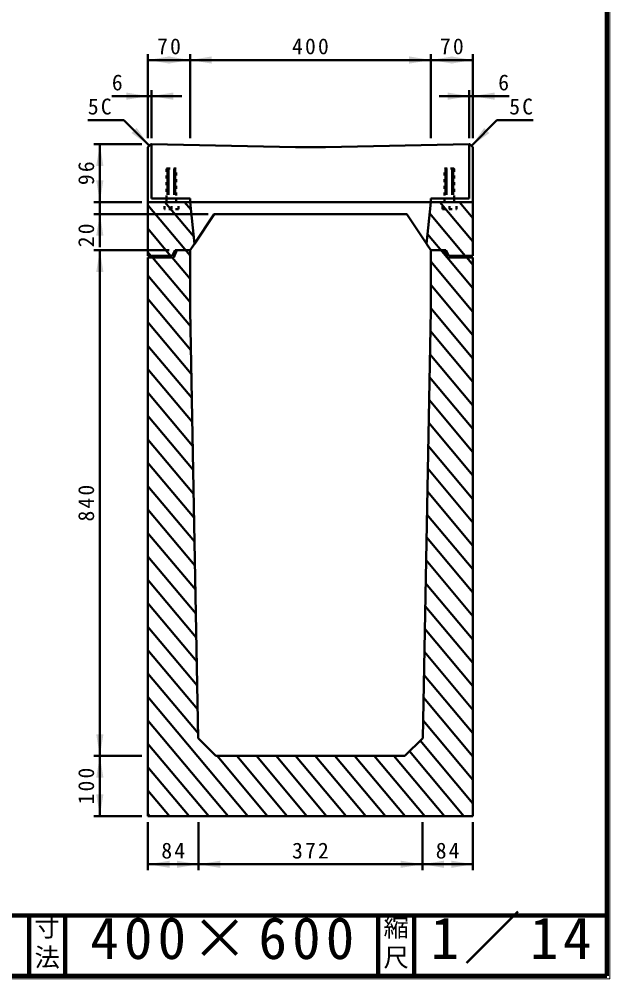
# Model space of a CAD drawing. Units: millimetres, scale not verified. Extents: x 100 to 4105, y 100 to 2870.
# Drawn here: x 3124 to 4105, y 100 to 1694 of the extents above; entities that cross this region are included whole.
import ezdxf
from ezdxf.enums import TextEntityAlignment as Align

# ---------------------------------------------------------------- set-up
doc = ezdxf.new("R2010")
doc.units = ezdxf.units.MM
doc.header["$LTSCALE"] = 5
doc.linetypes.add('USER2', pattern=[2.2, 1, -1.2])
doc.layers.add('V-nasSTD', color=7, linetype='Continuous', lineweight=35)
doc.styles.add('ＭＳ ゴシック', font='')
doc.styles.get('ＭＳ ゴシック').set_extended_font_data('MS Gothic')

msp = doc.modelspace()

# ---------------------------------------------------------------- hatches: boundary and pattern name
at = {"layer": 'V-nasSTD'}
for points in [[(3373.529, 1620.244), (3337.529, 1626.244), (3373.529, 1632.244)], [(3371.529, 1632.244), (3407.529, 1626.244), (3371.529, 1620.244)], [(3443.529, 1620.244), (3407.529, 1626.244), (3443.529, 1632.244)], [(3771.529, 1632.244), (3807.529, 1626.244), (3771.529, 1620.244)], [(3843.529, 1620.244), (3807.529, 1626.244), (3843.529, 1632.244)], [(3841.529, 1632.244), (3877.529, 1626.244), (3841.529, 1620.244)], [(3301.529, 1560.244), (3337.529, 1566.244), (3301.529, 1572.244)], [(3379.529, 1560.244), (3343.529, 1566.244), (3379.529, 1572.244)], [(3835.529, 1572.244), (3871.529, 1566.244), (3835.529, 1560.244)], [(3913.529, 1560.244), (3877.529, 1566.244), (3913.529, 1572.244)], [(3318.816, 1513.443), (3340.029, 1483.744), (3310.331, 1504.958)], [(3896.242, 1513.443), (3875.029, 1483.744), (3904.728, 1504.958)], [(3251.529, 1450.244), (3257.529, 1486.244), (3263.529, 1450.244)], [(3263.529, 1426.244), (3257.529, 1390.244), (3251.529, 1426.244)], [(3251.529, 1334.244), (3257.529, 1370.244), (3263.529, 1334.244)], [(3263.529, 1274.244), (3257.529, 1310.244), (3251.529, 1274.244)], [(3251.529, 506.244), (3257.529, 470.244), (3263.529, 506.244)], [(3263.529, 434.244), (3257.529, 470.244), (3251.529, 434.244)], [(3251.529, 406.244), (3257.529, 370.244), (3263.529, 406.244)], [(3373.529, 296.244), (3337.529, 290.244), (3373.529, 284.244)], [(3385.529, 284.244), (3421.529, 290.244), (3385.529, 296.244)], [(3457.529, 296.244), (3421.529, 290.244), (3457.529, 284.244)], [(3757.529, 284.244), (3793.529, 290.244), (3757.529, 296.244)], [(3829.529, 296.244), (3793.529, 290.244), (3829.529, 284.244)], [(3841.529, 284.244), (3877.529, 290.244), (3841.529, 296.244)]]:
    msp.add_hatch(color=256, dxfattribs=at).paths.add_polyline_path(points)

# ---------------------------------------------------------------- linework, layer by layer
at = {"layer": 'V-nasSTD', "lineweight": 100}
for p, q in [((4100, 105), (4100, 2865)), ((105, 205), (4100, 205)), ((3140, 205), (3140, 105)), ((3200, 205), (3200, 105)), ((3720, 205), (3720, 105)), ((3780, 205), (3780, 105)), ((105, 105), (4100, 105))]:
    msp.add_line(p, q, dxfattribs=at)
at = {"layer": 'V-nasSTD', "lineweight": 50}
for p, q in [((3337.529, 1496.244), (3337.529, 1636.244)), ((3407.529, 1626.244), (3337.529, 1626.244)), ((3407.529, 1496.244), (3407.529, 1636.244)), ((3807.529, 1626.244), (3407.529, 1626.244)), ((3807.529, 1496.244), (3807.529, 1636.244)), ((3877.529, 1626.244), (3807.529, 1626.244)), ((3877.529, 1496.244), (3877.529, 1636.244)), ((3277.529, 1566.244), (3337.529, 1566.244)), ((3337.529, 1566.244), (3343.529, 1566.244)), ((3343.529, 1496.244), (3343.529, 1576.244)), ((3393.529, 1566.244), (3343.529, 1566.244)), ((3821.529, 1566.244), (3871.529, 1566.244)), ((3871.529, 1496.244), (3871.529, 1576.244)), ((3871.529, 1566.244), (3877.529, 1566.244)), ((3937.529, 1566.244), (3877.529, 1566.244)), ((3297.603, 1526.171), (3237.603, 1526.171)), ((3297.603, 1526.171), (3340.029, 1483.744)), ((3917.456, 1526.171), (3875.029, 1483.744)), ((3917.456, 1526.171), (3977.456, 1526.171)), ((3327.529, 1486.244), (3247.529, 1486.244)), ((3257.529, 1390.244), (3257.529, 1486.244)), ((3342.529, 1486.244), (3337.529, 1481.244)), ((3342.529, 1486.244), (3343.529, 1486.244)), ((3343.529, 1486.244), (3343.529, 1396.244)), ((3582.529, 1481.244), (3343.529, 1486.244)), ((3632.529, 1481.244), (3871.529, 1486.244)), ((3871.529, 1486.244), (3871.529, 1396.244)), ((3872.529, 1486.244), (3871.529, 1486.244)), ((3872.529, 1486.244), (3877.529, 1481.244)), ((3337.529, 1481.244), (3337.529, 1390.244)), ((3582.529, 1481.244), (3632.529, 1481.244)), ((3877.529, 1390.244), (3877.529, 1481.244)), ((3327.529, 1390.244), (3247.529, 1390.244)), ((3257.529, 1370.244), (3257.529, 1390.244)), ((3337.529, 1390.244), (3407.529, 1390.244)), ((3407.529, 1390.244), (3337.529, 1390.244)), ((3337.529, 1390.244), (3337.529, 1301.244)), ((3407.529, 1390.244), (3337.529, 1390.244)), ((3337.529, 1390.244), (3337.529, 1370.244)), ((3343.529, 1396.244), (3407.529, 1396.244)), ((3343.529, 1396.244), (3407.529, 1396.244)), ((3413.408, 1333.478), (3365.775, 1390.244)), ((3408.813, 1377.846), (3398.41, 1390.244)), ((3407.529, 1396.244), (3407.529, 1390.244)), ((3807.529, 1390.244), (3407.529, 1390.244)), ((3414.7, 1321), (3407.529, 1390.244)), ((3807.529, 1390.244), (3800.359, 1321)), ((3871.529, 1396.244), (3807.529, 1396.244)), ((3807.529, 1396.244), (3807.529, 1390.244)), ((3877.529, 1390.244), (3807.529, 1390.244)), ((3877.529, 1390.244), (3807.529, 1390.244)), ((3877.529, 1390.244), (3807.529, 1390.244)), ((3877.529, 1390.244), (3807.529, 1390.244)), ((3877.529, 1390.244), (3807.529, 1390.244)), ((3877.529, 1324.862), (3822.667, 1390.244)), ((3877.529, 1363.756), (3855.302, 1390.244)), ((3877.529, 1301.244), (3877.529, 1390.244)), ((3877.529, 1310.244), (3877.529, 1390.244)), ((3877.529, 1310.244), (3877.529, 1390.244)), ((3877.529, 1310.244), (3877.529, 1390.244)), ((3407.682, 1301.408), (3337.529, 1385.013)), ((3864.712, 1301.244), (3805.607, 1371.683)), ((3437.529, 1370.244), (3247.529, 1370.244)), ((3257.529, 1315.244), (3257.529, 1370.244)), ((3337.529, 1370.244), (3337.529, 1301.244)), ((3337.529, 1370.244), (3337.529, 1301.244)), ((3337.529, 1370.244), (3337.529, 1301.244)), ((3447.529, 1370.244), (3407.529, 1310.244)), ((3447.529, 1370.244), (3414.7, 1321)), ((3447.529, 1370.244), (3767.529, 1370.244)), ((3767.529, 1370.244), (3807.529, 1310.244)), ((3375.184, 1301.244), (3337.529, 1346.12)), ((3834.465, 1298.398), (3802.022, 1337.062)), ((3372.529, 1310.244), (3247.529, 1310.244)), ((3257.529, 470.244), (3257.529, 1310.244)), ((3342.549, 1301.244), (3337.529, 1307.227)), ((3377.529, 1301.244), (3382.529, 1310.244)), ((3377.529, 1301.244), (3382.529, 1310.244)), ((3377.529, 1301.244), (3382.529, 1310.244)), ((3377.529, 1301.244), (3382.529, 1310.244)), ((3377.529, 1301.244), (3382.529, 1310.244)), ((3385.529, 1310.244), (3380.529, 1298.244)), ((3385.529, 1310.244), (3380.529, 1298.244)), ((3385.529, 1310.244), (3380.529, 1298.244)), ((3385.529, 1310.244), (3380.529, 1298.244)), ((3385.529, 1310.244), (3380.529, 1298.244)), ((3382.529, 1310.244), (3407.529, 1310.244)), ((3382.529, 1310.244), (3385.529, 1310.244)), ((3382.529, 1310.244), (3385.529, 1310.244)), ((3382.529, 1310.244), (3385.529, 1310.244)), ((3382.529, 1310.244), (3385.529, 1310.244)), ((3407.529, 1310.244), (3385.529, 1310.244)), ((3407.529, 1310.244), (3414.7, 1321)), ((3407.529, 1310.244), (3414.7, 1321)), ((3407.529, 1310.244), (3414.7, 1321)), ((3407.529, 1310.244), (3414.7, 1321)), ((3407.529, 1210.244), (3407.529, 1310.244)), ((3800.359, 1321), (3807.529, 1310.244)), ((3832.529, 1310.244), (3807.529, 1310.244)), ((3807.529, 1310.244), (3829.529, 1310.244)), ((3807.529, 1210.244), (3807.529, 1310.244)), ((3829.529, 1310.244), (3834.529, 1298.244)), ((3834.529, 1298.244), (3829.529, 1310.244)), ((3829.529, 1310.244), (3832.529, 1310.244)), ((3834.529, 1298.244), (3829.529, 1310.244)), ((3829.529, 1310.244), (3832.529, 1310.244)), ((3834.529, 1298.244), (3829.529, 1310.244)), ((3829.529, 1310.244), (3832.529, 1310.244)), ((3834.529, 1298.244), (3829.529, 1310.244)), ((3829.529, 1310.244), (3832.529, 1310.244)), ((3837.529, 1301.244), (3832.529, 1310.244)), ((3832.529, 1310.244), (3837.529, 1301.244)), ((3832.529, 1310.244), (3837.529, 1301.244)), ((3832.529, 1310.244), (3837.529, 1301.244)), ((3832.529, 1310.244), (3837.529, 1301.244)), ((3877.529, 1301.244), (3877.529, 1310.244)), ((3877.529, 1301.244), (3877.529, 1310.244)), ((3877.529, 1301.244), (3877.529, 1310.244)), ((3337.529, 1301.244), (3377.529, 1301.244)), ((3337.529, 1301.244), (3377.529, 1301.244)), ((3337.529, 1301.244), (3377.529, 1301.244)), ((3337.529, 1301.244), (3377.529, 1301.244)), ((3337.529, 1301.244), (3377.529, 1301.244)), ((3380.529, 1298.244), (3337.529, 1298.244)), ((3337.529, 370.244), (3337.529, 1298.244)), ((3380.529, 1298.244), (3337.529, 1298.244)), ((3380.529, 1298.244), (3337.529, 1298.244)), ((3380.529, 1298.244), (3337.529, 1298.244)), ((3337.529, 1298.244), (3337.529, 370.244)), ((3380.529, 1298.244), (3337.529, 1298.244)), ((3337.529, 1298.244), (3337.529, 370.244)), ((3407.529, 1223.804), (3345.066, 1298.244)), ((3407.529, 1262.697), (3377.701, 1298.244)), ((3877.529, 1208.183), (3807.529, 1291.606)), ((3834.529, 1298.244), (3877.529, 1298.244)), ((3877.529, 1298.244), (3834.529, 1298.244)), ((3877.529, 1298.244), (3834.529, 1298.244)), ((3877.529, 1298.244), (3834.529, 1298.244)), ((3877.529, 1298.244), (3834.529, 1298.244)), ((3877.529, 1247.076), (3834.594, 1298.244)), ((3877.529, 1301.244), (3837.529, 1301.244)), ((3837.529, 1301.244), (3877.529, 1301.244)), ((3837.529, 1301.244), (3877.529, 1301.244)), ((3837.529, 1301.244), (3877.529, 1301.244)), ((3837.529, 1301.244), (3877.529, 1301.244)), ((3877.529, 1285.969), (3867.229, 1298.244)), ((3877.529, 370.244), (3877.529, 1298.244)), ((3877.529, 370.244), (3877.529, 1298.244)), ((3877.529, 370.244), (3877.529, 1298.244)), ((3408.019, 1184.327), (3337.529, 1268.334)), ((3877.529, 1169.29), (3807.529, 1252.713)), ((3408.772, 1144.536), (3337.529, 1229.441)), ((3877.529, 1130.397), (3807.529, 1213.82)), ((3407.529, 1210.244), (3420.97, 499.804)), ((3794.088, 499.804), (3807.529, 1210.244)), ((3409.525, 1104.746), (3337.529, 1190.548)), ((3877.529, 1091.504), (3806.876, 1175.705)), ((3410.278, 1064.956), (3337.529, 1151.654)), ((3877.529, 1052.611), (3806.156, 1137.67)), ((3411.031, 1025.166), (3337.529, 1112.761)), ((3877.529, 1013.718), (3805.437, 1099.634)), ((3411.783, 985.375), (3337.529, 1073.868)), ((3877.529, 974.825), (3804.717, 1061.599)), ((3412.536, 945.585), (3337.529, 1034.975)), ((3877.529, 935.932), (3803.997, 1023.563)), ((3413.289, 905.795), (3337.529, 996.082)), ((3877.529, 897.038), (3803.278, 985.528)), ((3414.042, 866.005), (3337.529, 957.189)), ((3877.529, 858.145), (3802.558, 947.492)), ((3414.795, 826.214), (3337.529, 918.296)), ((3877.529, 819.252), (3801.839, 909.457)), ((3415.547, 786.424), (3337.529, 879.403)), ((3877.529, 780.359), (3801.119, 871.421)), ((3416.3, 746.634), (3337.529, 840.51)), ((3877.529, 741.466), (3800.399, 833.386)), ((3417.053, 706.844), (3337.529, 801.617)), ((3877.529, 702.573), (3799.68, 795.35)), ((3417.806, 667.054), (3337.529, 762.723)), ((3877.529, 663.68), (3798.96, 757.315)), ((3418.559, 627.263), (3337.529, 723.83)), ((3877.529, 624.787), (3798.241, 719.279)), ((3419.311, 587.473), (3337.529, 684.937)), ((3877.529, 585.894), (3797.521, 681.244)), ((3420.064, 547.683), (3337.529, 646.044)), ((3877.529, 547.001), (3796.801, 643.208)), ((3420.817, 507.893), (3337.529, 607.151)), ((3877.529, 508.107), (3796.082, 605.173)), ((3503.682, 370.244), (3337.529, 568.258)), ((3877.529, 469.214), (3795.362, 567.137)), ((3471.047, 370.244), (3337.529, 529.365)), ((3877.529, 430.321), (3794.643, 529.102)), ((3420.97, 499.804), (3450.529, 470.244)), ((3764.529, 470.244), (3794.088, 499.804)), ((3877.529, 391.428), (3790.012, 495.727)), ((3438.412, 370.244), (3337.529, 490.472)), ((3327.529, 470.244), (3247.529, 470.244)), ((3257.529, 370.244), (3257.529, 470.244)), ((3450.529, 470.244), (3764.529, 470.244)), ((3536.317, 370.244), (3452.408, 470.244)), ((3568.953, 370.244), (3485.043, 470.244)), ((3601.588, 370.244), (3517.678, 470.244)), ((3634.223, 370.244), (3550.313, 470.244)), ((3666.858, 370.244), (3582.948, 470.244)), ((3699.493, 370.244), (3615.583, 470.244)), ((3732.129, 370.244), (3648.219, 470.244)), ((3764.764, 370.244), (3680.854, 470.244)), ((3797.399, 370.244), (3713.489, 470.244)), ((3830.034, 370.244), (3746.124, 470.244)), ((3862.669, 370.244), (3772.267, 477.982)), ((3405.777, 370.244), (3337.529, 451.579)), ((3373.142, 370.244), (3337.529, 412.686)), ((3327.529, 370.244), (3247.529, 370.244)), ((3340.506, 370.244), (3337.529, 373.793)), ((3337.529, 370.244), (3877.529, 370.244)), ((3337.529, 370.244), (3877.529, 370.244)), ((3337.529, 370.244), (3877.529, 370.244)), ((3337.529, 370.244), (3877.529, 370.244)), ((3337.529, 360.244), (3337.529, 280.244)), ((3421.529, 360.244), (3421.529, 280.244)), ((3793.529, 360.244), (3793.529, 280.244)), ((3877.529, 360.244), (3877.529, 280.244)), ((3337.529, 290.244), (3421.529, 290.244)), ((3421.529, 290.244), (3793.529, 290.244)), ((3793.529, 290.244), (3877.529, 290.244))]:
    msp.add_line(p, q, dxfattribs=at)
at = {"layer": 'V-nasSTD', "linetype": 'USER2', "lineweight": 50}
for p, q in [((3369.529, 1446.244), (3368.529, 1445.244)), ((3368.529, 1396.244), (3368.529, 1445.244)), ((3368.529, 1444.524), (3384.529, 1443.965)), ((3368.529, 1442.524), (3384.529, 1441.965)), ((3368.529, 1440.524), (3384.529, 1439.965)), ((3368.529, 1438.524), (3384.529, 1437.965)), ((3368.529, 1436.524), (3384.529, 1435.965)), ((3369.529, 1446.244), (3383.529, 1446.244)), ((3383.529, 1446.244), (3384.529, 1445.244)), ((3384.529, 1390.244), (3384.529, 1445.244)), ((3831.529, 1446.244), (3830.529, 1445.244)), ((3830.529, 1390.244), (3830.529, 1445.244)), ((3830.529, 1444.524), (3846.529, 1443.965)), ((3830.529, 1442.524), (3846.529, 1441.965)), ((3830.529, 1440.524), (3846.529, 1439.965)), ((3830.529, 1438.524), (3846.529, 1437.965)), ((3830.529, 1436.524), (3846.529, 1435.965)), ((3845.529, 1446.244), (3831.529, 1446.244)), ((3845.529, 1446.244), (3846.529, 1445.244)), ((3846.529, 1396.244), (3846.529, 1445.244)), ((3368.529, 1434.524), (3384.529, 1433.965)), ((3368.529, 1432.524), (3384.529, 1431.965)), ((3368.529, 1430.524), (3384.529, 1429.965)), ((3368.529, 1428.524), (3384.529, 1427.965)), ((3368.529, 1426.524), (3384.529, 1425.965)), ((3368.529, 1424.524), (3384.529, 1423.965)), ((3368.529, 1422.524), (3384.529, 1421.965)), ((3368.529, 1420.524), (3384.529, 1419.965)), ((3830.529, 1434.524), (3846.529, 1433.965)), ((3830.529, 1432.524), (3846.529, 1431.965)), ((3830.529, 1430.524), (3846.529, 1429.965)), ((3830.529, 1428.524), (3846.529, 1427.965)), ((3830.529, 1426.524), (3846.529, 1425.965)), ((3830.529, 1424.524), (3846.529, 1423.965)), ((3830.529, 1422.524), (3846.529, 1421.965)), ((3830.529, 1420.524), (3846.529, 1419.965)), ((3368.529, 1418.524), (3384.529, 1417.965)), ((3368.529, 1416.524), (3384.529, 1415.965)), ((3368.529, 1414.524), (3384.529, 1413.965)), ((3368.529, 1412.524), (3384.529, 1411.965)), ((3368.529, 1410.524), (3384.529, 1409.965)), ((3368.529, 1408.524), (3384.529, 1407.965)), ((3368.529, 1406.524), (3384.529, 1405.965)), ((3368.529, 1404.524), (3376.529, 1404.244)), ((3384.529, 1404.244), (3368.529, 1404.244)), ((3830.529, 1418.524), (3846.529, 1417.965)), ((3830.529, 1416.524), (3846.529, 1415.965)), ((3830.529, 1414.524), (3846.529, 1413.965)), ((3830.529, 1412.524), (3846.529, 1411.965)), ((3830.529, 1410.524), (3846.529, 1409.965)), ((3830.529, 1408.524), (3846.529, 1407.965)), ((3830.529, 1406.524), (3846.529, 1405.965)), ((3830.529, 1404.524), (3838.529, 1404.244)), ((3830.529, 1404.244), (3846.529, 1404.244)), ((3365.029, 1378.244), (3365.029, 1390.244)), ((3365.029, 1390.244), (3388.029, 1390.244)), ((3368.529, 1396.244), (3368.529, 1390.244)), ((3376.529, 1378.244), (3376.529, 1390.244)), ((3384.529, 1396.244), (3384.529, 1390.244)), ((3388.029, 1378.244), (3388.029, 1390.244)), ((3827.029, 1378.244), (3827.029, 1390.244)), ((3850.029, 1390.244), (3827.029, 1390.244)), ((3830.529, 1396.244), (3830.529, 1390.244)), ((3838.529, 1378.244), (3838.529, 1390.244)), ((3846.529, 1396.244), (3846.529, 1390.244)), ((3850.029, 1378.244), (3850.029, 1390.244)), ((3388.029, 1378.244), (3365.029, 1378.244)), ((3827.029, 1378.244), (3850.029, 1378.244))]:
    msp.add_line(p, q, dxfattribs=at)
at = {"layer": 'V-nasSTD', "lineweight": 13}
msp.add_lwpolyline([(100, 100), (100, 2870), (4105, 2870), (4105, 100)], close=True, dxfattribs=at)

# ---------------------------------------------------------------- texts
at = {"layer": 'V-nasSTD', "style": 'ＭＳ ゴシック'}
for s, height, p in [('6', 26.39, (3277.529, 1602.244)), ('6', 26.39, (3919.529, 1602.244)), ('寸', 30.79, (3148.982, 200.999)), ('縮', 30.79, (3728.982, 200.999)), ('法', 30.79, (3148.976, 151.01)), ('尺', 30.79, (3728.976, 151.01))]:
    msp.add_text(s, height=height, dxfattribs=at).set_placement(p, align=Align.TOP_LEFT)
at = {"layer": 'V-nasSTD', "attachment_point": 1, "style": 'ＭＳ ゴシック'}
for s, insert, char_height in [('\\T1.2;70', (3352.729, 1662.244), 26.39), ('\\T1.2;400', (3576.929, 1662.244), 26.39), ('\\T1.2;70', (3822.729, 1662.244), 26.39), ('\\T1.2;5C', (3237.603, 1562.171), 26.39), ('\\T1.2;5C', (3937.856, 1562.171), 26.39), ('\\T1.2;84', (3359.729, 326.244), 26.39), ('\\T1.2;372', (3576.929, 326.244), 26.39), ('\\T1.2;84', (3815.729, 326.244), 26.39), ('\\T1.16;1／14', (3807.033, 202.582), 69.65), ('\\T1.18;400×600', (3241.581, 202.508), 69.65)]:
    msp.add_mtext(s, dxfattribs=dict(at, insert=insert, char_height=char_height))
at = {"layer": 'V-nasSTD', "char_height": 26.39, "attachment_point": 1, "rotation": 90, "style": 'ＭＳ ゴシック'}
for s, insert in [('\\T1.2;96', (3221.529, 1418.444)), ('\\T1.2;20', (3221.529, 1315.244)), ('\\T1.2;840', (3221.529, 859.644)), ('\\T1.2;100', (3221.529, 389.644))]:
    msp.add_mtext(s, dxfattribs=dict(at, insert=insert))

doc.saveas('drawing.dxf')
